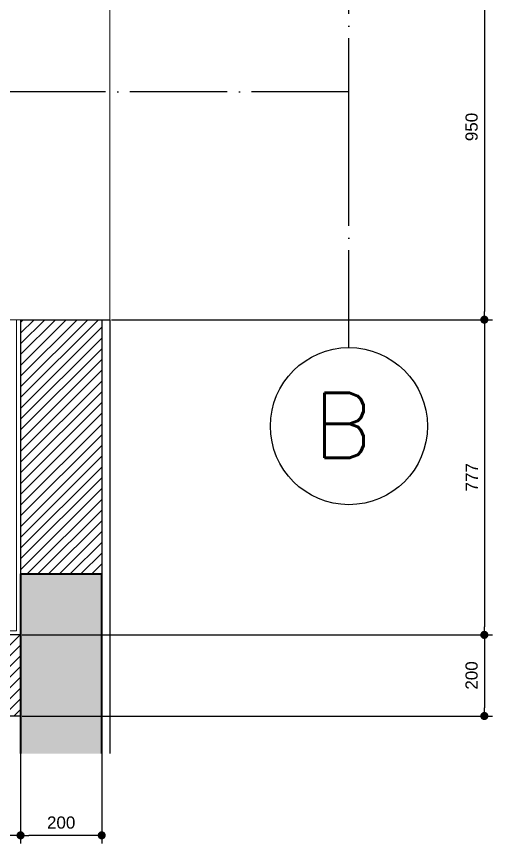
# Model space of a CAD drawing. Header units: inches. Extents: x 193287 to 241687, y 437648 to 550079.
# Drawn here: x 217044 to 218217, y 459058 to 461096 of the extents above; entities that cross this region are included whole.
import ezdxf

# ---------------------------------------------------------------- set-up
doc = ezdxf.new("R2010")
doc.units = ezdxf.units.IN
doc.header["$MEASUREMENT"] = 0
doc.linetypes.add('ACAD_ISO04W100', pattern=[30, 24, -3, 0, -3])
for name, color, linetype in [('A-DIMESNION-1', 7, 'Continuous'), ('CQ Plaster', 1, 'Continuous'), ('CQ Wall plan', 3, 'Continuous'), ('Layer1', 1, 'Continuous'), ('xref grd floor$2$CQ Wall hatch_CHB', 8, 'Continuous')]:
    doc.layers.add(name, color=color, linetype=linetype)
for name, color, linetype, lineweight in [('CQ gypsum 2', 42, 'Continuous', 0), ('CQ Marble', 6, 'Continuous', 0), ('CQ plan and elev dimension', 252, 'Continuous', 35), ('xref grd floor$0$XREF-V2-GF_COLS$0$A-COLS', 5, 'Continuous', 40), ('xref grd floor$0$XREF-V2-GF_COLS$0$A-COLS-PATT', 253, 'Continuous', 20)]:
    doc.layers.add(name, color=color, linetype=linetype, lineweight=lineweight)
doc.styles.get("Standard").update_dxf_attribs({"font": 'arial.ttf'})
doc.styles.add('STYL-CONCEPT', font='romans.shx')
doc.dimstyles.new('CQ 20', dxfattribs={"dimscale": 0.2, "dimtxt": 150, "dimasz": 100, "dimexe": 100, "dimexo": 20, "dimgap": 80, "dimtad": 1, "dimdec": 0, "dimzin": 0, "dimdsep": 46, "dimtxsty": 'Standard', "dimblk": 'DOT', "dimcen": 100, "dimclrd": 1, "dimclre": 1, "dimclrt": 3, "dimadec": 0, "dimazin": 0, "dimtfac": 1, "dimtdec": 0, "dimtofl": 0, "dimtmove": 0, "dimatfit": 3, "dimfxl": 1, "dimtolj": 1, "dimtzin": 0, "dimlwd": -1, "dimarcsym": 0})
pattern_1 = [(45, (0, 0), (-13.25825214724776, 13.25825214724776), [])]

# ---------------------------------------------------------------- blocks, each defined once
blk = doc.blocks.new('gf15 WC wall plan')
at = {"layer": 'xref grd floor$0$XREF-V2-GF_COLS$0$A-COLS-PATT', "extrusion": (-4.885221514467738e-08, 5.985931785203956e-09, 0.9999999999999988)}
blk.add_hatch(color=256, dxfattribs=at).paths.add_polyline_path([(210693.7865822719, 459279.3518705992), (210893.7866684931, 459279.3518705992), (210893.7866684958, 459722.1093645857), (210693.7865822896, 459722.1093645862)])
at = {"layer": 'xref grd floor$2$CQ Wall hatch_CHB', "extrusion": (-4.885221514467737e-08, 5.985931785203955e-09, 0.9999999999999988)}
h = blk.add_hatch(dxfattribs=at)
h.set_pattern_fill('ANSI31,_O', color=8, scale=149.9999999999999)
h.set_pattern_definition(pattern_1)
h.paths.add_polyline_path([(208293.9253826972, 459572.2106636592), (208243.9253826985, 459572.2102942753), (208243.9201743844, 460427.1767733655), (208293.9201743833, 460427.1771427497)], flags=16)
h.paths.add_polyline_path([(207773.1358699492, 459572.2068162319), (207773.1358699492, 459372.2068162266), (210693.9267741525, 459372.2283941008), (210693.9252966241, 459572.2283940944), (208393.9253826943, 459572.2114024273), (208393.9194356097, 460527.1782508994), (208393.7866682873, 460577.1091258041), (208193.7866682896, 460577.1091258042), (208193.8566373116, 460527.1769580551), (208043.9194356214, 460527.1756652107), (208043.9253827038, 459572.2088167387)])
h = blk.add_hatch(dxfattribs=at)
h.set_pattern_fill('ANSI31,_O', color=8, scale=149.9999999999999)
h.set_pattern_definition(pattern_1)
h.paths.add_polyline_path([(210893.9219177979, 460349.1088868001), (210693.7866682864, 460349.1088867999), (210693.9242744761, 459722.2283938705), (210893.9242744708, 459722.2298714066)])
at = {"layer": 'CQ Plaster', "elevation": -0.0005718161795793866}
blk.add_lwpolyline([(210893.7866682881, 460349.1088867999), (210913.7866682881, 460349.1088867999), (210913.7866682881, 459279.3518705991)], dxfattribs=at)
at = {"layer": 'CQ Wall plan', "extrusion": (-4.885221514467737e-08, 5.985931785203955e-09, 0.9999999999999988)}
for p, q in [((210693.7866682866, 460349.1088867999, -0.0005718161795793866), (210693.7866682866, 459722.1093650103, -0.0005674897561168324)), ((210893.7866682881, 460349.1088867999, -0.0005718161795793866), (210893.7866682868, 459722.1093650103, -0.0005577193130878878)), ((210893.7866682881, 460349.1088867999, -0.0005718161795793866), (210893.7866682868, 459722.1093650103, -0.0005577193130878878)), ((210893.7866682881, 460349.1088867999, -0.0005718161795793866), (210893.7866682868, 459722.1093650103, -0.0005577193130878878)), ((210693.7866682899, 459572.1093648078, -0.0005665918663476802), (208393.7866682898, 459572.1093648082, -0.0006789519611804433)), ((210693.7866682899, 459572.1093648078, -0.0005665918663476802), (208393.7866682898, 459572.1093648082, -0.0006789519611804433)), ((210693.7866682899, 459572.1093648078, -0.0005665918663476802), (208393.7866682898, 459572.1093648082, -0.0006789519611804433)), ((210693.7866682896, 459372.1093648088, -0.0005653946799906568), (207773.1358699495, 459372.1093648083, -0.000708074941153639)), ((210693.7866682896, 459372.1093648088, -0.0005653946799906568), (207773.1358699495, 459372.1093648083, -0.000708074941153639)), ((210693.7866682896, 459372.1093648088, -0.0005653946799906568), (207773.1358699495, 459372.1093648083, -0.000708074941153639))]:
    blk.add_line(p, q, dxfattribs=at)
at = {"layer": 'CQ Wall plan'}
blk.add_line((210693.7866682866, 460349.1088867999, -0.0005718161795793866), (210893.7866682881, 460349.1088867999, -0.0005718161795793866), dxfattribs=at)
at = {"layer": 'xref grd floor$0$XREF-V2-GF_COLS$0$A-COLS', "extrusion": (-4.885221514467738e-08, 5.985931785203956e-09, 0.9999999999999988), "elevation": -0.008108482765273704}
blk.add_lwpolyline([(210893.7866684933, 459279.351870599), (210893.786668496, 459722.1093645853), (210693.7865822899, 459722.1093645857), (210693.7865822722, 459279.351870599)], dxfattribs=at)
blk.add_lwpolyline([(210893.7866684933, 459279.351870599), (210893.786668496, 459722.1093645853), (210693.7865822899, 459722.1093645857), (210693.7865822722, 459279.351870599)], dxfattribs=at)
blk = doc.blocks.new('gf15 marble')
at = {"layer": 'CQ Marble'}
for points, elevation in [([(210563.8388037606, 459582.1093647215), (210683.786583391, 459582.1093647167), (210683.7866682866, 460349.1088879068)], -0.0006898538543787893), ([(210683.7866682866, 460349.1088879068), (210663.7866682866, 460349.1088901205)], -0.0005718161795793866)]:
    blk.add_lwpolyline(points, dxfattribs=dict(at, elevation=elevation))
blk = doc.blocks.new('gf15 section line')
at = {"layer": 'Layer1', "linetype": 'ACAD_ISO04W100', "ltscale": 10}
for p, q in [((217359.7479773852, 461864.1766138547, -0.0006280608648112792), (217359.7479773852, 462386.7852145136, -0.0006280608648112792)), ((217359.7479773852, 461341.5680131958, -0.0006280608648112792), (217359.7479773852, 461864.1766138547, -0.0006280608648112792))]:
    blk.add_line(p, q, dxfattribs=at)
at = {"layer": 'Layer1', "linetype": 'ACAD_ISO04W100', "ltscale": 10, "elevation": -0.0006280608648112792}
blk.add_lwpolyline([(217359.7479773852, 461972.0697048946), (213162.2267059415, 461972.0697048946), (213162.2267059415, 461972.0697048946)], dxfattribs=at)
at = {"layer": 'Layer1'}
blk.add_circle((217359.7479773852, 461147.9580464668, -0.0006280608648112792), 193.6099667290585, dxfattribs=at)
at = {"layer": 'Layer1', "insert": (217416.2072669065, 461229.736459605, -0.0006280608648112792), "char_height": 159.9398828154575, "attachment_point": 3, "style": 'STYL-CONCEPT'}
blk.add_mtext_dynamic_manual_height_columns('B', width=200.8163932642201, gutter_width=150, heights=[0], dxfattribs=at)
blk = doc.blocks.new('_Dot')
at = {"color": 0, "linetype": 'ByBlock', "lineweight": -2}
blk.add_line((-0.5, 0), (-1, 0), dxfattribs=at)
at = {"color": 0, "linetype": 'ByBlock', "const_width": 0.5}
blk.add_lwpolyline([(-0.25, 0, 1), (0.25, 0, 1)], format="xyb", close=True, dxfattribs=at)
blk = doc.blocks.new('*D599')
at = {"layer": 'A-DIMESNION-1', "color": 1, "lineweight": -2, "ltscale": 0.05, "transparency": 16777216}
for p, q in [((217257.5421522183, 461299.1088867999), (218216.759952255, 461299.1088867999)), ((217277.5421522172, 460349.1088867999), (218216.759952255, 460349.1088867999))]:
    blk.add_line(p, q, dxfattribs=at)
at = {"layer": 'A-DIMESNION-1', "color": 1, "ltscale": 0.05, "transparency": 16777216}
blk.add_line((218196.759952255, 461279.1088867999), (218196.759952255, 460369.1088867999), dxfattribs=at)
at = {"layer": 'Defpoints', "color": 0, "linetype": 'Continuous', "ltscale": 0.05, "transparency": 16777216}
for p in [(217253.5421522183, 461299.1088867999, -0.000562054204500989), (217273.5421522172, 460349.1088867999, -0.0005718161795793866), (218196.759952255, 460349.1088867999)]:
    blk.add_point(p, dxfattribs=at)
at = {"layer": 'A-DIMESNION-1', "color": 1, "linetype": 'Continuous', "ltscale": 0.05, "transparency": 16777216, "xscale": 20, "yscale": 20, "zscale": 20}
for p, rotation in [((218196.759952255, 461299.1088867999), 90), ((218196.759952255, 460349.1088867999), 270)]:
    blk.add_blockref('_Dot', p, dxfattribs=dict(at, rotation=rotation))
at = {"layer": 'A-DIMESNION-1', "color": 3, "linetype": 'Continuous', "ltscale": 0.05, "transparency": 16777216, "insert": (218165.4427626232, 460824.1088868), "char_height": 30, "attachment_point": 5, "rotation": 90}
blk.add_mtext('\\A1;950', dxfattribs=at)
blk = doc.blocks.new('*D600')
at = {"layer": 'A-DIMESNION-1', "color": 1, "lineweight": -2, "ltscale": 0.05, "transparency": 16777216}
for p, q in [((217277.5421522172, 460349.1088867999), (218216.759952255, 460349.1088867999)), ((217057.5420662133, 459572.1093648078), (218216.759952255, 459572.1093648078))]:
    blk.add_line(p, q, dxfattribs=at)
at = {"layer": 'A-DIMESNION-1', "color": 1, "ltscale": 0.05, "transparency": 16777216}
blk.add_line((218196.759952255, 460329.1088867999), (218196.759952255, 459592.1093648078), dxfattribs=at)
at = {"layer": 'Defpoints', "color": 0, "linetype": 'Continuous', "ltscale": 0.05, "transparency": 16777216}
for p in [(217273.5421522172, 460349.1088867999, -0.0005718161795793866), (217053.5420662133, 459572.1093648078, -0.0005665918705492472), (218196.759952255, 459572.1093648078)]:
    blk.add_point(p, dxfattribs=at)
at = {"layer": 'A-DIMESNION-1', "color": 1, "linetype": 'Continuous', "ltscale": 0.05, "transparency": 16777216, "xscale": 20, "yscale": 20, "zscale": 20}
for p, rotation in [((218196.759952255, 460349.1088867999), 90), ((218196.759952255, 459572.1093648078), 270)]:
    blk.add_blockref('_Dot', p, dxfattribs=dict(at, rotation=rotation))
at = {"layer": 'A-DIMESNION-1', "color": 3, "linetype": 'Continuous', "ltscale": 0.05, "transparency": 16777216, "insert": (218165.7599522549, 459960.6091258039), "char_height": 30, "attachment_point": 5, "rotation": 90}
blk.add_mtext('\\A1;777', dxfattribs=at)
blk = doc.blocks.new('*D601')
at = {"layer": 'A-DIMESNION-1', "color": 1, "lineweight": -2, "ltscale": 0.05, "transparency": 16777216}
for p, q in [((217057.5420662133, 459572.1093648078), (218216.7599522551, 459572.1093648078)), ((217057.5421522187, 459372.1093648088), (218216.7599522551, 459372.1093648088))]:
    blk.add_line(p, q, dxfattribs=at)
at = {"layer": 'A-DIMESNION-1', "color": 1, "ltscale": 0.05, "transparency": 16777216}
blk.add_line((218196.7599522551, 459552.1093648078), (218196.7599522551, 459392.1093648088), dxfattribs=at)
at = {"layer": 'Defpoints', "color": 0, "linetype": 'Continuous', "ltscale": 0.05, "transparency": 16777216}
for p in [(217053.5420662133, 459572.1093648078, -0.0005665918705492472), (217053.5421522187, 459372.1093648088, -0.0005653946799906568), (218196.7599522551, 459372.1093648088)]:
    blk.add_point(p, dxfattribs=at)
at = {"layer": 'A-DIMESNION-1', "color": 1, "linetype": 'Continuous', "ltscale": 0.05, "transparency": 16777216, "xscale": 20, "yscale": 20, "zscale": 20}
for p, rotation in [((218196.7599522551, 459572.1093648078), 90), ((218196.7599522551, 459372.1093648088), 270)]:
    blk.add_blockref('_Dot', p, dxfattribs=dict(at, rotation=rotation))
at = {"layer": 'A-DIMESNION-1', "color": 3, "linetype": 'Continuous', "ltscale": 0.05, "transparency": 16777216, "insert": (218165.4427626233, 459472.1093648084), "char_height": 30, "attachment_point": 5, "rotation": 90}
blk.add_mtext('\\A1;200', dxfattribs=at)
blk = doc.blocks.new('*D602')
at = {"layer": 'A-DIMESNION-1', "color": 1, "lineweight": -2, "ltscale": 0.05, "transparency": 16777216}
for p, q in [((217053.5421522157, 459718.1093650103), (217053.5421522157, 459058.001473578)), ((217253.5421522158, 459718.1093650103), (217253.5421522158, 459058.001473578))]:
    blk.add_line(p, q, dxfattribs=at)
at = {"layer": 'A-DIMESNION-1', "color": 1, "ltscale": 0.05, "transparency": 16777216}
blk.add_line((217233.5421522158, 459078.001473578), (217073.5421522157, 459078.001473578), dxfattribs=at)
at = {"layer": 'Defpoints', "color": 0, "linetype": 'Continuous', "ltscale": 0.05, "transparency": 16777216}
for p in [(217053.5421522157, 459722.1093650103, -0.0005674897561168324), (217253.5421522158, 459722.1093650103, -0.0005577193130878878), (217053.5421522157, 459078.001473578)]:
    blk.add_point(p, dxfattribs=at)
at = {"layer": 'A-DIMESNION-1', "color": 1, "linetype": 'Continuous', "ltscale": 0.05, "transparency": 16777216, "xscale": 20, "yscale": 20, "zscale": 20, "rotation": 180}
blk.add_blockref('_Dot', (217053.5421522157, 459078.001473578), dxfattribs=at)
at = {"layer": 'A-DIMESNION-1', "color": 1, "linetype": 'Continuous', "ltscale": 0.05, "transparency": 16777216, "xscale": 20, "yscale": 20, "zscale": 20}
blk.add_blockref('_Dot', (217253.5421522158, 459078.001473578), dxfattribs=at)
at = {"layer": 'A-DIMESNION-1', "color": 3, "linetype": 'Continuous', "ltscale": 0.05, "transparency": 16777216, "insert": (217153.5421522158, 459109.3186632096), "char_height": 30, "attachment_point": 5}
blk.add_mtext('\\A1;200', dxfattribs=at)
blk = doc.blocks.new('*D603')
at = {"layer": 'A-DIMESNION-1', "color": 1, "lineweight": -2, "ltscale": 0.05, "transparency": 16777216}
for p, q in [((217053.5421522157, 459718.1093650103), (217053.5421522157, 459058.001473578)), ((214753.5421522189, 459568.109364808), (214753.5421522189, 459058.001473578))]:
    blk.add_line(p, q, dxfattribs=at)
at = {"layer": 'A-DIMESNION-1', "color": 1, "ltscale": 0.05, "transparency": 16777216}
blk.add_line((217033.5421522157, 459078.001473578), (214773.5421522189, 459078.001473578), dxfattribs=at)
at = {"layer": 'Defpoints', "color": 0, "linetype": 'Continuous', "ltscale": 0.05, "transparency": 16777216}
for p in [(217053.5421522157, 459722.1093650103, -0.0005674897561168324), (214753.5421522189, 459572.109364808, -0.0006789519611804394), (214753.5421522189, 459078.001473578)]:
    blk.add_point(p, dxfattribs=at)
at = {"layer": 'A-DIMESNION-1', "color": 1, "linetype": 'Continuous', "ltscale": 0.05, "transparency": 16777216, "xscale": 20, "yscale": 20, "zscale": 20, "rotation": 180}
blk.add_blockref('_Dot', (214753.5421522189, 459078.001473578), dxfattribs=at)
at = {"layer": 'A-DIMESNION-1', "color": 1, "linetype": 'Continuous', "ltscale": 0.05, "transparency": 16777216, "xscale": 20, "yscale": 20, "zscale": 20}
blk.add_blockref('_Dot', (217053.5421522157, 459078.001473578), dxfattribs=at)
at = {"layer": 'A-DIMESNION-1', "color": 3, "linetype": 'Continuous', "ltscale": 0.05, "transparency": 16777216, "insert": (215903.5421522173, 459109.3288951332), "char_height": 30, "attachment_point": 5}
blk.add_mtext('\\A1;2300', dxfattribs=at)

msp = doc.modelspace()

# ---------------------------------------------------------------- linework, layer by layer
at = {"layer": 'CQ gypsum 2', "elevation": -0.0005718161795793866}
msp.add_lwpolyline([(217023.5421522174, 461299.1088867999), (217273.5421522172, 461299.1088867999), (217273.5421522172, 460349.1088867999), (217023.5421522174, 460349.1088867999)], close=True, dxfattribs=at)

# ---------------------------------------------------------------- block references
msp.add_blockref('gf15 marble', (6359.755483929068, 0))
at = {"layer": 'CQ plan and elev dimension'}
for name, p in [('gf15 section line', (503.2201136907679, -1061.240547651134, -0.0006898538543787893)), ('gf15 WC wall plan', (6359.755483929068, 0))]:
    msp.add_blockref(name, p, dxfattribs=at)

# ---------------------------------------------------------------- dimensions: what is measured, and where the dimension line sits
at = {"layer": 'A-DIMESNION-1', "color": 64, "linetype": 'Continuous', "ltscale": 0.05}
for base, p1, p2, picture, middle in [((218196.759952255, 460349.1088867999), (217253.5421522183, 461299.1088867999, -0.000562054204500989), (217273.5421522172, 460349.1088867999, -0.0005718161795793866), '*D599', (218165.4427626232, 460824.1088868)), ((218196.759952255, 459572.1093648078), (217273.5421522172, 460349.1088867999, -0.0005718161795793866), (217053.5420662133, 459572.1093648078, -0.0005665918705492472), '*D600', (218165.7599522549, 459960.6091258039))]:
    dim = msp.add_linear_dim(base=base, p1=p1, p2=p2, angle=90, dimstyle='CQ 20', dxfattribs=at)
    dim.commit()
    dim.dimension.update_dxf_attribs({"geometry": picture, "text_midpoint": middle})
dim = msp.add_linear_dim(base=(214753.5421522189, 459078.001473578), p1=(217053.5421522157, 459722.1093650103, -0.0005674897561168324), p2=(214753.5421522189, 459572.109364808, -0.0006789519611804394), dimstyle='CQ 20', dxfattribs=at)
dim.commit()
dim.dimension.update_dxf_attribs({"geometry": '*D603', "text_midpoint": (215903.5421522173, 459109.3288951332)})
dim = msp.add_linear_dim(base=(217053.5421522157, 459078.001473578), p1=(217253.5421522158, 459722.1093650103, -0.0005577193130878878), p2=(217053.5421522157, 459722.1093650103, -0.0005674897561168324), dimstyle='CQ 20', dxfattribs=at)
dim.commit()
dim.dimension.update_dxf_attribs({"geometry": '*D602', "text_midpoint": (217153.5421522158, 459078.001473578), "dimtype": 160})
dim = msp.add_linear_dim(base=(218196.7599522551, 459372.1093648088), p1=(217053.5420662133, 459572.1093648078, -0.0005665918705492472), p2=(217053.5421522187, 459372.1093648088, -0.0005653946799906568), angle=90, dimstyle='CQ 20', dxfattribs=at)
dim.commit()
dim.dimension.update_dxf_attribs({"geometry": '*D601', "text_midpoint": (218196.759952255, 459472.1093648084), "dimtype": 160})

doc.saveas('drawing.dxf')
